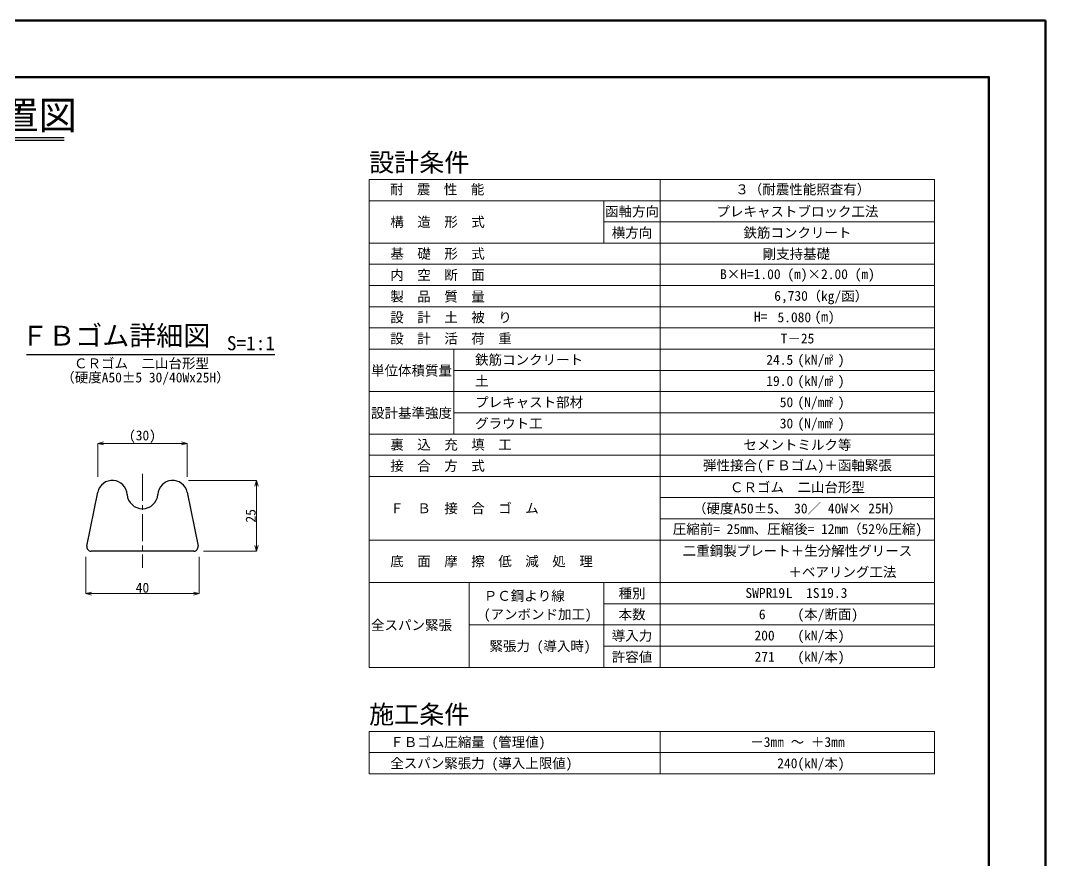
# Model space of a CAD drawing. Extents: x 0 to 319474, y 0 to 59400.
# Drawn here: x 47848 to 84100, y 29700 to 59400 of the extents above; entities that cross this region are included whole.
import ezdxf
from ezdxf.enums import TextEntityAlignment as Align

# ---------------------------------------------------------------- set-up
doc = ezdxf.new("R2010")
doc.units = 0
doc.header["$LTSCALE"] = 100
doc.linetypes.add('CENTER2', pattern=[14.2875, 9.525, -1.5875, 1.5875, -1.5875])
doc.layers.add('0タイトル', color=7, linetype='Continuous')
for name, color, linetype, lineweight in [('0中心線', 7, 'CENTER2', 5), ('0寸法', 7, 'Continuous', 5), ('0設計条件', 7, 'Continuous', 13), ('3FBゴム', 181, 'Continuous', 13), ('D-TTL', 2, 'Continuous', 50)]:
    doc.layers.add(name, color=color, linetype=linetype, lineweight=lineweight)
doc.styles.add('寸法文字', font='MS Gothic.ttf')
doc.dimstyles.new('1／1', dxfattribs={"dimscale": 100, "dimtxt": 3.5, "dimasz": 2, "dimexe": 0, "dimexo": 2, "dimgap": 0.3, "dimtad": 1, "dimdec": 0, "dimlfac": 0.01, "dimdsep": 46, "dimtxsty": '寸法文字', "dimblk": 'OPEN30', "dimcen": 2.5, "dimclrd": 256, "dimclre": 256, "dimclrt": 256, "dimadec": 0, "dimazin": 0, "dimtfac": 1, "dimtdec": 0, "dimtix": 1, "dimtmove": 2, "dimatfit": 3, "dimldrblk": 'OPEN30', "dimfxl": 1, "dimlwd": -1, "dimlwe": -1, "dimarcsym": 0})

# ---------------------------------------------------------------- blocks, each defined once
blk = doc.blocks.new('_Open30')
at = {"color": 0, "linetype": 'ByBlock', "lineweight": -2}
for p, q in [((-1, 0.27), (0, 0)), ((0, 0), (-1, -0.27)), ((0, 0), (-1, 0))]:
    blk.add_line(p, q, dxfattribs=at)
blk = doc.blocks.new('*D9')
at = {"layer": '0寸法', "transparency": 16777216}
for p, q in [((53785, 43138), (56195, 43138)), ((56195, 42938), (56195, 40838)), ((54326, 40638), (56195, 40638))]:
    blk.add_line(p, q, dxfattribs=at)
at = {"layer": 'Defpoints', "color": 0, "transparency": 16777216}
for p in [(53585, 43138), (54126, 40638), (56195, 40638)]:
    blk.add_point(p, dxfattribs=at)
at = {"layer": '0寸法', "transparency": 16777216, "xscale": 200, "yscale": 200, "zscale": 200}
for p, rotation in [((56195, 43138), 90), ((56195, 40638), 270)]:
    blk.add_blockref('_Open30', p, dxfattribs=dict(at, rotation=rotation))
at = {"layer": '0寸法', "transparency": 16777216, "insert": (55990, 41888), "char_height": 350, "attachment_point": 5, "rotation": 90, "style": '寸法文字'}
blk.add_mtext('25', dxfattribs=at)
blk = doc.blocks.new('*D10')
at = {"layer": '0寸法', "transparency": 16777216}
for p, q in [((50579, 43266), (50579, 44449)), ((50779, 44449), (53545, 44449)), ((53745, 43266), (53745, 44449))]:
    blk.add_line(p, q, dxfattribs=at)
at = {"layer": 'Defpoints', "color": 0, "transparency": 16777216}
for p in [(53745, 44449), (50579, 43066), (53745, 43066)]:
    blk.add_point(p, dxfattribs=at)
at = {"layer": '0寸法', "transparency": 16777216, "xscale": 200, "yscale": 200, "zscale": 200, "rotation": 180}
blk.add_blockref('_Open30', (50579, 44449), dxfattribs=at)
at = {"layer": '0寸法', "transparency": 16777216, "xscale": 200, "yscale": 200, "zscale": 200}
blk.add_blockref('_Open30', (53745, 44449), dxfattribs=at)
at = {"layer": '0寸法', "transparency": 16777216, "insert": (52162, 44684), "char_height": 350, "attachment_point": 5, "style": '寸法文字'}
blk.add_mtext('(30)', dxfattribs=at)
blk = doc.blocks.new('*D11')
at = {"layer": '0寸法', "transparency": 16777216}
for p, q in [((50162, 40438), (50162, 39138)), ((54162, 40438), (54162, 39138)), ((50362, 39138), (53962, 39138))]:
    blk.add_line(p, q, dxfattribs=at)
at = {"layer": 'Defpoints', "color": 0, "transparency": 16777216}
for p in [(50162, 40638), (54162, 40638), (54162, 39138)]:
    blk.add_point(p, dxfattribs=at)
at = {"layer": '0寸法', "transparency": 16777216, "xscale": 200, "yscale": 200, "zscale": 200, "rotation": 180}
blk.add_blockref('_Open30', (50162, 39138), dxfattribs=at)
at = {"layer": '0寸法', "transparency": 16777216, "xscale": 200, "yscale": 200, "zscale": 200}
blk.add_blockref('_Open30', (54162, 39138), dxfattribs=at)
at = {"layer": '0寸法', "transparency": 16777216, "insert": (52162, 39343), "char_height": 350, "attachment_point": 5, "style": '寸法文字'}
blk.add_mtext('40', dxfattribs=at)

msp = doc.modelspace()

# ---------------------------------------------------------------- linework, layer by layer
at = {"layer": '0タイトル'}
for p, q in [((34712.5, 55267.5), (49387.5, 55267.5)), ((34712.5, 55167.5), (49387.5, 55167.5)), ((48055.6, 47596.6), (56843.1, 47596.6))]:
    msp.add_line(p, q, dxfattribs=at)
at = {"layer": '0中心線'}
msp.add_line((52162.1, 43372.1), (52162.1, 40048.2), dxfattribs=at)
at = {"layer": '0設計条件'}
for p, q in [((60177, 53779.3), (60177, 36529.3)), ((60177, 53779.3), (80177, 53779.3)), ((70477, 53779.3), (70477, 36529.3)), ((80177, 36529.3), (80177, 53779.3)), ((60177, 53029.3), (80177, 53029.3)), ((68477, 53029.3), (68477, 51529.3)), ((68477, 52279.3), (80177, 52279.3)), ((60177, 51529.3), (80177, 51529.3)), ((60177, 50779.3), (80177, 50779.3)), ((60177, 50029.3), (80177, 50029.3)), ((60177, 49279.3), (80177, 49279.3)), ((60177, 48529.3), (80177, 48529.3)), ((60177, 47779.3), (80177, 47779.3)), ((63177, 47779.3), (63177, 44779.3)), ((63177, 47029.3), (80177, 47029.3)), ((60177, 46279.3), (80177, 46279.3)), ((63177, 45529.3), (80177, 45529.3)), ((60177, 44779.3), (80177, 44779.3)), ((60177, 44029.3), (80177, 44029.3)), ((60177, 43279.3), (80177, 43279.3)), ((70477, 42529.3), (80177, 42529.3)), ((70477, 41779.3), (80177, 41779.3)), ((60177, 41029.3), (80177, 41029.3)), ((60177, 39529.3), (80177, 39529.3)), ((63721.6, 39529.3), (63721.6, 36529.3)), ((68477, 39529.3), (68477, 36529.3)), ((68477, 38779.3), (80177, 38779.3)), ((63721.6, 38029.3), (80177, 38029.3)), ((68477, 37279.3), (80177, 37279.3)), ((60177, 36529.3), (80177, 36529.3)), ((60177, 34263.1), (80177, 34263.1)), ((60177, 34263.1), (60177, 32763.1)), ((70477, 34263.1), (70477, 32763.1)), ((80177, 32763.1), (80177, 34263.1)), ((60177, 33513.1), (80177, 33513.1)), ((60177, 32763.1), (80177, 32763.1))]:
    msp.add_line(p, q, dxfattribs=at)
at = {"layer": '3FBゴム', "lineweight": 25}
for p, q in [((50198, 40817.5), (50579.1, 42723.3)), ((53745, 42723.3), (54126.2, 40817.5)), ((53979.1, 40638), (50345.1, 40638))]:
    msp.add_line(p, q, dxfattribs=at)
for centre, radius, start, end in [((51092.3, 42612.8), 525.3, 2.90671, 167.69643), ((53231.8, 42612.8), 525.3, 12.30357, 177.09329), ((52162.1, 42685.1), 547.1, 184.83698, 355.16302), ((50345.1, 40788), 150, 168.69007, 270), ((53979.1, 40788), 150, 270, 11.30993)]:
    msp.add_arc(centre, radius, start, end, dxfattribs=at)
at = {"layer": 'D-TTL'}
for points in [[(0, 0), (84100, 0), (84100, 59400), (0, 59400)], [(2000, 2000), (82100, 2000), (82100, 57400), (2000, 57400)]]:
    msp.add_lwpolyline(points, close=True, dxfattribs=at)

# ---------------------------------------------------------------- texts
at = {"layer": '0タイトル', "style": '寸法文字'}
for s, height, p in [('プレキャスト函体配置図', 1000, (34843.1, 55550.8)), ('S=1:1', 500, (55146.8, 47741.1))]:
    msp.add_text(s, height=height, dxfattribs=at).set_placement(p)
for s, height, p in [('ＦＢゴム詳細図', 700, (51216.4, 47696.5)), ('ＣＲゴム\u3000二山台形型', 350, (52127.8, 46997.8)), ('（硬度A50±5 30/40Wx25H）', 350, (52266.8, 46498.6))]:
    msp.add_text(s, height=height, dxfattribs=at).set_placement(p, align=Align.BOTTOM_CENTER)
at = {"layer": '0設計条件', "style": '寸法文字'}
for s, height, p in [('設計条件', 650, (60177, 54382.7)), ('構\u3000造\u3000形\u3000式', 350, (60927, 52279.3)), ('基\u3000礎\u3000形\u3000式', 350, (60927, 51154.3)), ('内\u3000空\u3000断\u3000面', 350, (60927, 50404.3)), ('製\u3000品\u3000質\u3000量', 350, (60927, 49641.1)), ('（kg/函）', 350, (75682.3, 49654.3)), ('設\u3000計\u3000土\u3000被\u3000り', 350, (60927, 48904.3)), ('設\u3000計\u3000活\u3000荷\u3000重', 350, (60927, 48154.3)), ('鉄筋コンクリート', 350, (63927, 47404.3)), ('(kN/m )', 350, (75327, 47404.3)), ('土', 350, (63927, 46654.3)), ('(kN/m )', 350, (75327, 46654.3)), ('プレキャスト部材', 350, (63927, 45904.3)), ('(N/mm )', 350, (75327, 45904.3)), ('グラウト工', 350, (63927, 45154.3)), ('(N/mm )', 350, (75327, 45154.3)), ('裏\u3000込\u3000充\u3000填\u3000工', 350, (60927, 44404.3)), ('接\u3000合\u3000方\u3000式', 350, (60927, 43654.3)), ('Ｆ\u3000Ｂ\u3000接\u3000合\u3000ゴ\u3000ム', 350, (60927, 42154.3)), ('底\u3000面\u3000摩\u3000擦\u3000低\u3000減\u3000処\u3000理', 350, (60927, 40279.3)), ('ＰＣ鋼より線', 350, (64233.5, 39056.8)), ('(アンボンド加工)', 350, (64233.5, 38404.3)), ('(本/断面)', 350, (75327, 38404.3)), ('(kN/本)', 350, (75327, 37654.3)), ('緊張力 (導入時)', 350, (64433.9, 37279.3)), ('(kN/本)', 350, (75327, 36904.3)), ('施工条件', 650, (60177, 34866.5)), ('ＦＢゴム圧縮量 (管理値)', 350, (60927, 33888.1)), ('全スパン緊張力 (導入上限値)', 350, (60927, 33138.1)), ('(kN/本)', 350, (75327, 33138.1))]:
    msp.add_text(s, height=height, dxfattribs=at).set_placement(p, align=Align.MIDDLE_LEFT)
for s, p in [('耐\u3000震\u3000性\u3000能', (60910.9, 53255.3)), ('３（耐震性能照査有）', (73129.5, 53255.3))]:
    msp.add_text(s, height=350, dxfattribs=at).set_placement(p)
for s, height, p in [('函軸方向', 350, (69477, 52654.3)), ('プレキャストブロック工法', 350, (75327, 52654.3)), ('横方向', 350, (69477, 51904.3)), ('鉄筋コンクリート', 350, (75327, 51904.3)), ('剛支持基礎', 350, (75288.1, 51154.3)), ('B×H=1.00 (m)×2.00 (m)', 350, (75327, 50404.3)), ('6,730', 350, (75100.6, 49620.3)), ('H=       (m)', 350, (75216.2, 48904.3)), ('5.080', 350, (75216.2, 48904.3)), ('T－25', 350, (75327, 48154.3)), ('3', 225, (76527, 47479.3)), ('単位体積質量', 350, (61677, 47029.3)), ('3', 225, (76527, 46729.3)), ('2', 225, (76527, 45979.3)), ('設計基準強度', 350, (61677, 45529.3)), ('2', 225, (76527, 45229.3)), ('セメントミルク等', 350, (75327, 44404.3)), ('弾性接合(ＦＢゴム)＋函軸緊張', 350, (75327, 43654.3)), ('ＣＲゴム\u3000二山台形型', 350, (75327, 42904.3)), ('（硬度A50±5、 30／ 40W× 25H）', 350, (75327, 42154.3)), ('圧縮前= 25mm、圧縮後= 12mm（52％圧縮)', 350, (75327, 41404.3)), ('二重鋼製プレート＋生分解性グリース', 350, (75327, 40654.3)), ('＋ベアリング工法', 350, (76917, 39904.3)), ('種別', 350, (69477, 39147.6)), ('SWPR  L\u30001S', 350, (74797.7, 39159)), ('19', 350, (74651.7, 39159.3)), ('19.3', 350, (76616.9, 39159)), ('本数', 350, (69477, 38404.3)), ('全スパン緊張', 350, (61677, 38029.3)), ('導入力', 350, (69477, 37654.3)), ('許容値', 350, (69477, 36904.3)), ('－3㎜ ～ ＋3㎜', 350, (75327, 33888.1))]:
    msp.add_text(s, height=height, dxfattribs=at).set_placement(p, align=Align.MIDDLE)
for s, p in [('24.5', (75177, 47404.3)), ('19.0', (75177, 46654.3)), ('50', (75177, 45904.3)), ('30', (75177, 45154.3)), ('6', (74201, 38404.3)), ('200', (74521.5, 37654.3)), ('271', (74524.6, 36904.3)), ('240', (75327, 33138.1))]:
    msp.add_text(s, height=350, dxfattribs=at).set_placement(p, align=Align.MIDDLE_RIGHT)

# ---------------------------------------------------------------- dimensions: what is measured, and where the dimension line sits
at = {"layer": '0寸法'}
dim = msp.add_linear_dim(base=(53745, 44449.2), p1=(50579.1, 43066.1), p2=(53745, 43066.1), text='(30)', dimstyle='1／1', override={"dimtxsty": '寸法文字'}, dxfattribs=at)
dim.commit()
dim.dimension.update_dxf_attribs({"geometry": '*D10', "text_midpoint": (52162.1, 44683.6)})
dim = msp.add_linear_dim(base=(56195.2, 40638), p1=(53585.1, 43138), p2=(54126.2, 40638), angle=90, dimstyle='1／1', override={"dimtxsty": '寸法文字'}, dxfattribs=at)
dim.commit()
dim.dimension.update_dxf_attribs({"geometry": '*D9', "text_midpoint": (55990.2, 41888)})
dim = msp.add_linear_dim(base=(54162.1, 39138), p1=(50162.1, 40638), p2=(54162.1, 40638), dimstyle='1／1', override={"dimtxsty": '寸法文字'}, dxfattribs=at)
dim.commit()
dim.dimension.update_dxf_attribs({"geometry": '*D11', "text_midpoint": (52162.1, 39343)})

doc.saveas('drawing.dxf')
